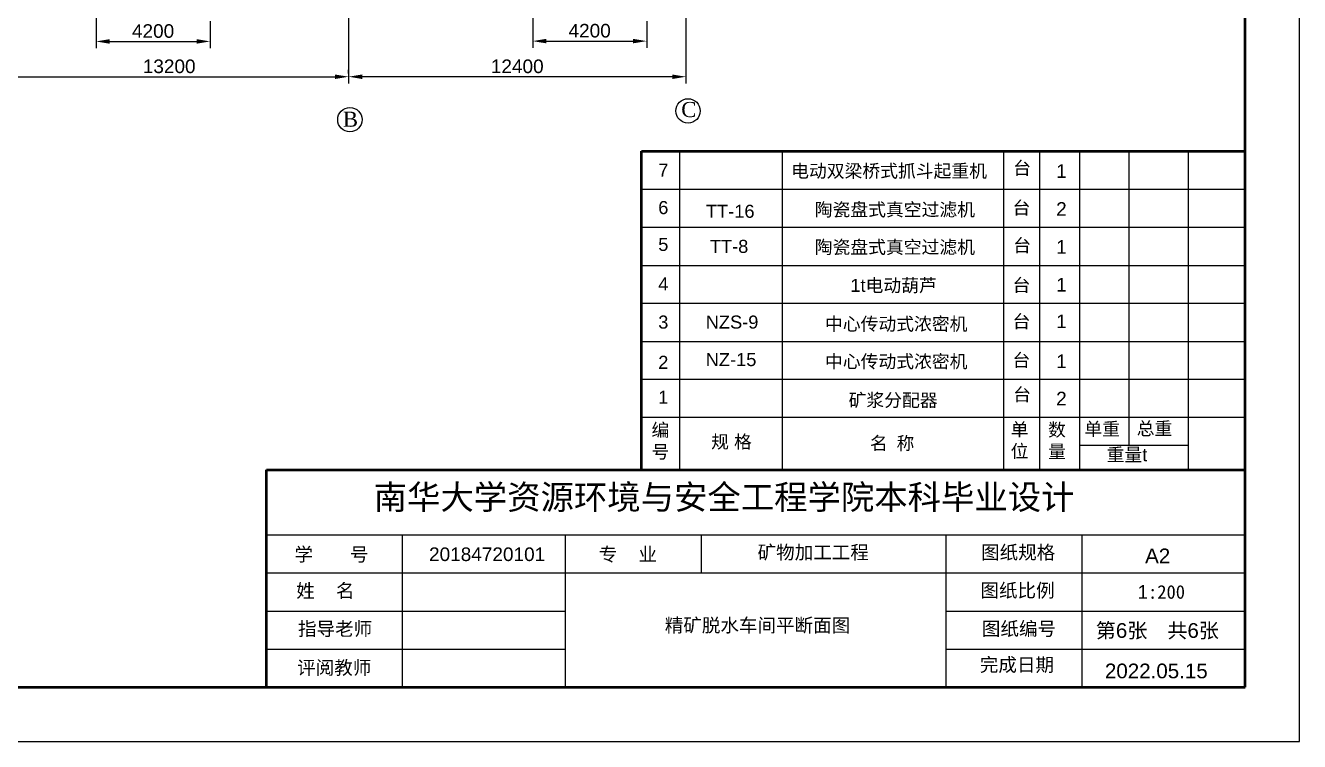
# Model space of a CAD drawing. Header units: millimetres. Extents: x 2316 to 2736, y 1512 to 2106.
# Drawn here: x 2501.2 to 2735.5, y 1512.1 to 1643.8 of the extents above; entities that cross this region are included whole.
import ezdxf

# ---------------------------------------------------------------- set-up
doc = ezdxf.new("R2010")
doc.units = ezdxf.units.MM
doc.linetypes.add('JIS_08_11', pattern=[12.8, 11, -0.6, 0.6, -0.6])
doc.layers.add('中心线', color=7, linetype='JIS_08_11', lineweight=9)
doc.layers.add('标注', color=7, linetype='Continuous')
doc.styles.get("Standard").update_dxf_attribs({"font": 'arial.ttf'})
doc.dimstyles.new('ISO-25', dxfattribs={"dimtxt": 2.5, "dimasz": 2.5, "dimexe": 1.25, "dimexo": 0.625, "dimtad": 1, "dimtxsty": 'Standard', "dimcen": 2.5, "dimadec": 0, "dimazin": 0, "dimtfac": 1, "dimtmove": 0, "dimatfit": 3, "dimfxl": 1, "dimarcsym": 0})

# ---------------------------------------------------------------- blocks, each defined once
blk = doc.blocks.new('*D11')
at = {"layer": 'Defpoints', "color": 0, "transparency": 16777216}
for p in [(2594.5, 1645.84), (2615.47, 1645.17), (2615.47, 1640.89)]:
    blk.add_point(p, dxfattribs=at)
at = {"layer": '标注', "color": 0, "lineweight": -2, "transparency": 16777216}
for p, q in [((2594.5, 1645.21), (2594.5, 1639.64)), ((2615.47, 1644.55), (2615.47, 1639.64)), ((2597, 1640.89), (2612.97, 1640.89))]:
    blk.add_line(p, q, dxfattribs=at)
at = {"layer": '标注', "color": 0, "transparency": 16777216}
for points in [[(2597, 1641.31), (2597, 1640.48), (2594.5, 1640.89)], [(2612.97, 1641.31), (2612.97, 1640.48), (2615.47, 1640.89)]]:
    blk.add_solid(points, dxfattribs=at)
at = {"layer": '标注', "color": 0, "transparency": 16777216, "insert": (2604.98, 1642.79), "char_height": 2.5, "attachment_point": 5}
blk.add_mtext('4200', dxfattribs=at)
blk = doc.blocks.new('*D12')
at = {"layer": 'Defpoints', "color": 0, "transparency": 16777216}
for p in [(2514.2, 1645.85), (2535.17, 1645.18), (2535.17, 1640.83)]:
    blk.add_point(p, dxfattribs=at)
at = {"layer": '标注', "color": 0, "lineweight": -2, "transparency": 16777216}
for p, q in [((2514.2, 1645.22), (2514.2, 1639.58)), ((2535.17, 1644.55), (2535.17, 1639.58)), ((2516.7, 1640.83), (2532.67, 1640.83))]:
    blk.add_line(p, q, dxfattribs=at)
at = {"layer": '标注', "color": 0, "transparency": 16777216}
for points in [[(2516.7, 1641.25), (2516.7, 1640.41), (2514.2, 1640.83)], [(2532.67, 1641.25), (2532.67, 1640.41), (2535.17, 1640.83)]]:
    blk.add_solid(points, dxfattribs=at)
at = {"layer": '标注', "color": 0, "transparency": 16777216, "insert": (2524.68, 1642.73), "char_height": 2.5, "attachment_point": 5}
blk.add_mtext('4200', dxfattribs=at)
blk = doc.blocks.new('*D14')
at = {"layer": 'Defpoints', "color": 0, "transparency": 16777216}
for p in [(2494.64, 1657.21), (2560.64, 1634.34), (2560.64, 1634.34)]:
    blk.add_point(p, dxfattribs=at)
at = {"layer": '标注', "color": 0, "lineweight": -2, "transparency": 16777216}
for p, q in [((2494.64, 1656.59), (2494.64, 1633.09)), ((2497.14, 1634.34), (2558.14, 1634.34)), ((2560.64, 1634.96), (2560.64, 1635.59))]:
    blk.add_line(p, q, dxfattribs=at)
at = {"layer": '标注', "color": 0, "transparency": 16777216}
for points in [[(2497.14, 1634.75), (2497.14, 1633.92), (2494.64, 1634.34)], [(2558.14, 1634.75), (2558.14, 1633.92), (2560.64, 1634.34)]]:
    blk.add_solid(points, dxfattribs=at)
at = {"layer": '标注', "color": 0, "transparency": 16777216, "insert": (2527.64, 1636.24), "char_height": 2.5, "attachment_point": 5}
blk.add_mtext('13200', dxfattribs=at)
blk = doc.blocks.new('*D16')
at = {"layer": 'Defpoints', "color": 0, "transparency": 16777216}
for p in [(2560.64, 1660.85), (2622.68, 1657.21), (2560.64, 1634.34)]:
    blk.add_point(p, dxfattribs=at)
at = {"layer": '标注', "color": 0, "lineweight": -2, "transparency": 16777216}
for p, q in [((2560.64, 1660.22), (2560.64, 1633.09)), ((2622.68, 1656.59), (2622.68, 1633.09)), ((2620.18, 1634.34), (2563.14, 1634.34))]:
    blk.add_line(p, q, dxfattribs=at)
at = {"layer": '标注', "color": 0, "transparency": 16777216}
for points in [[(2563.14, 1634.75), (2563.14, 1633.92), (2560.64, 1634.34)], [(2620.18, 1634.75), (2620.18, 1633.92), (2622.68, 1634.34)]]:
    blk.add_solid(points, dxfattribs=at)
at = {"layer": '标注', "color": 0, "transparency": 16777216, "insert": (2591.66, 1636.24), "char_height": 2.5, "attachment_point": 5}
blk.add_mtext('12400', dxfattribs=at)

msp = doc.modelspace()

# ---------------------------------------------------------------- linework, layer by layer
for p, q in [((2735.542, 1512.058), (2735.542, 2106.058)), ((2621.531, 1620.639), (2621.531, 1562.058)), ((2640.396, 1620.639), (2640.396, 1561.867)), ((2681.082, 1620.639), (2681.082, 1562.058)), ((2687.734, 1620.639), (2687.734, 1562.058)), ((2695.082, 1620.639), (2695.082, 1562.058)), ((2704.145, 1620.639), (2704.145, 1566.552)), ((2715.056, 1620.639), (2715.056, 1562.058)), ((2614.531, 1613.639), (2725.542, 1613.639)), ((2614.531, 1606.639), (2725.542, 1606.639)), ((2614.531, 1599.639), (2725.542, 1599.639)), ((2725.542, 1592.639), (2614.531, 1592.639)), ((2614.531, 1585.639), (2725.542, 1585.639)), ((2725.542, 1578.639), (2614.531, 1578.639)), ((2725.542, 1571.639), (2614.531, 1571.639)), ((2545.542, 1550.058), (2725.542, 1550.058)), ((2570.542, 1522.058), (2570.542, 1550.058)), ((2600.542, 1522.058), (2600.542, 1550.058)), ((2625.542, 1543.058), (2625.542, 1550.058)), ((2670.542, 1522.058), (2670.542, 1550.058)), ((2695.542, 1522.058), (2695.542, 1550.058)), ((2545.542, 1543.058), (2725.542, 1543.058)), ((2545.542, 1536.058), (2600.542, 1536.058)), ((2670.542, 1536.058), (2725.542, 1536.058)), ((2545.542, 1529.058), (2600.542, 1529.058)), ((2670.542, 1529.058), (2725.542, 1529.058)), ((2315.542, 1512.058), (2735.542, 1512.058))]:
    msp.add_line(p, q)
at = {"lineweight": 50}
for p, q in [((2725.542, 1522.058), (2725.542, 2096.058)), ((2614.531, 1562.058), (2614.531, 1620.639)), ((2614.531, 1620.639), (2725.542, 1620.639)), ((2545.542, 1522.058), (2545.542, 1562.058)), ((2545.542, 1562.058), (2725.542, 1562.058)), ((2340.542, 1522.058), (2725.542, 1522.058))]:
    msp.add_line(p, q, dxfattribs=at)
at = {"ltscale": 0.5}
msp.add_line((2695.082, 1566.552), (2715.056, 1566.552), dxfattribs=at)
at = {"layer": '标注'}
for centre in [(2560.878, 1626.442), (2623.08, 1628.055)]:
    msp.add_circle(centre, 2.24, dxfattribs=at)

# ---------------------------------------------------------------- texts
for s, p in [('电动双梁桥式抓斗起重机', (2642.044, 1615.811)), ('陶瓷盘式真空过滤机', (2646.383, 1608.701)), ('陶瓷盘式真空过滤机', (2646.383, 1601.8)), ('1t电动葫芦', (2652.931, 1594.758)), ('中心传动式浓密机', (2648.275, 1587.67)), ('中心传动式浓密机', (2648.275, 1580.769)), ('矿浆分配器', (2652.612, 1573.651))]:
    msp.add_text(s, height=2.4).set_placement(p)
at = {"attachment_point": 1}
for s, insert, char_height, width in [('7', (2617.593, 1618.343), 2.4, 1.97407), ('台', (2682.886, 1618.753), 2.4, 24.06894), ('6', (2617.593, 1611.472), 2.4, 1.83063), ('TT-16', (2626.366, 1610.788), 2.4, 7.79361), ('台', (2682.777, 1611.431), 2.4, 24.06894), ('5', (2617.593, 1604.702), 2.4, 1.25687), ('TT-8', (2627.084, 1604.333), 2.4, 8.0206), ('台', (2682.886, 1604.516), 2.4, 24.06894), ('4', (2617.593, 1597.422), 2.4, 1.78282), ('台', (2682.777, 1597.195), 2.4, 24.06894), ('3', (2617.593, 1590.409), 2.4, 1.25687), ('NZS-9', (2626.331, 1590.41), 2.4, 10.82054), ('台', (2682.777, 1590.529), 2.4, 24.06894), ('2', (2617.593, 1583.004), 2.4, 1.25687), ('NZ-15', (2626.331, 1583.509), 2.4, 10.82054), ('台', (2682.759, 1583.393), 2.4, 24.06894), ('台', (2682.886, 1577.088), 2.4, 24.06894), ('1', (2617.593, 1576.595), 2.4, 1.25687), ('编\\P号', (2616.363, 1570.555), 2.4, 24.06894), ('单位', (2682.412, 1570.659), 2.4, 5.16638), ('数量', (2689.288, 1570.602), 2.4, 5.70957), ('单重', (2695.978, 1570.747), 2.4, 24.06894), ('总重', (2705.607, 1570.834), 2.4, 24.06894), ('规 格', (2627.322, 1568.398), 2.4, 24.06894), ('{\\fSimSun|b0|i0|c134|p2;名 称}', (2656.525, 1568.129), 2.4, 9.01337), ('重量t', (2700.066, 1566.018), 2.4, 24.06894), ('{\\fSimSun|b0|i0|c134|p2;南华大学资源环境与安全工程学院本科毕业设计}', (2565.258, 1559.268), 4.5, 135.635), ('{\\fSimSun|b0|i0|c134|p2;学    号}', (2550.686, 1547.731), 2.5, 14.56215), ('20184720101', (2575.439, 1547.754), 2.5, 20.07612), ('专    业', (2606.656, 1547.752), 2.5, 14.72346), ('矿物加工工程', (2635.868, 1548.109), 2.5, 22.26117), ('图纸规格', (2676.976, 1548.101), 2.5, 14.34218), ('A2', (2707.141, 1547.556), 2.7048, 3.77614), ('姓    名', (2551.022, 1541.048), 2.5, 14.38617), ('图纸比例', (2676.857, 1541.096), 2.5, 14.19553), ('{\\fSimSun|b0|i0|c134|p34;精矿脱水车间平断面图}', (2618.8, 1534.691), 2.5, 35.79721), ('指导老师', (2551.338, 1534.041), 2.5, 14.63547), ('图纸编号', (2677.119, 1534.057), 2.5, 14.26885), ('{\\fSimSun|b0|i0|c134|p2;第}6{\\fSimSun|b0|i0|c134|p2;张  共}6{\\fSimSun|b0|i0|c134|p2;张}', (2698.074, 1533.831), 2.7048, 24.03721), ('评阅教师', (2551.179, 1526.892), 2.5, 14.69413), ('完成日期', (2676.745, 1527.431), 2.5, 14.59148), ('2022.05.15', (2699.749, 1526.393), 2.7048, 19.95961)]:
    msp.add_mtext(s, dxfattribs=dict(at, insert=insert, char_height=char_height, width=width))
at = {"char_height": 2.5, "attachment_point": 1}
for s, insert in [('1', (2690.78, 1618.236)), ('2', (2690.78, 1611.263)), ('1', (2690.78, 1604.281)), ('1', (2690.78, 1597.33)), ('1', (2690.78, 1590.593)), ('1', (2690.78, 1583.254)), ('2', (2690.78, 1576.388))]:
    msp.add_mtext_dynamic_manual_height_columns(s, width=2.5, gutter_width=12.5, heights=[0], dxfattribs=dict(at, insert=insert))
at = {"layer": '中心线', "insert": (2705.736, 1540.823), "char_height": 2.5, "attachment_point": 1}
msp.add_mtext_dynamic_manual_height_columns('1{\\fSimSun|b0|i0|c134|p34;:200}', width=9.50847, gutter_width=12.5, heights=[0], dxfattribs=at)
at = {"layer": '标注', "color": 18, "lineweight": -3, "true_color": 0x000000, "char_height": 2.772, "width": 6.40774, "attachment_point": 1}
for s, insert in [('{\\fTimes New Roman|b0|i0|c134|p18;C}', (2621.819, 1629.692)), ('{\\fTimes New Roman|b0|i0|c134|p18;B}', (2559.584, 1627.905))]:
    msp.add_mtext(s, dxfattribs=dict(at, insert=insert))

# ---------------------------------------------------------------- dimensions: what is measured, and where the dimension line sits
at = {"layer": '标注'}
for p1, p2, text, picture, middle in [((2622.679, 1657.213), (2560.639, 1660.85), '12400', '*D16', (2591.659, 1636.239)), ((2494.639, 1657.213), (2560.639, 1634.338), '13200', '*D14', (2527.639, 1636.24))]:
    dim = msp.add_linear_dim(base=(2560.639, 1634.338), p1=p1, p2=p2, text=text, dimstyle='ISO-25', dxfattribs=at)
    dim.commit()
    dim.dimension.update_dxf_attribs({"geometry": picture, "text_midpoint": middle})
for base, p1, p2, picture, middle in [((2535.17, 1640.83), (2514.197, 1645.846), (2535.17, 1645.179), '*D12', (2524.684, 1640.83)), ((2615.47, 1640.894), (2594.497, 1645.839), (2615.47, 1645.171), '*D11', (2604.983, 1640.894))]:
    dim = msp.add_linear_dim(base=base, p1=p1, p2=p2, text='4200', dimstyle='ISO-25', dxfattribs=at)
    dim.commit()
    dim.dimension.update_dxf_attribs({"geometry": picture, "text_midpoint": middle, "dimtype": 160})

doc.saveas('drawing.dxf')
